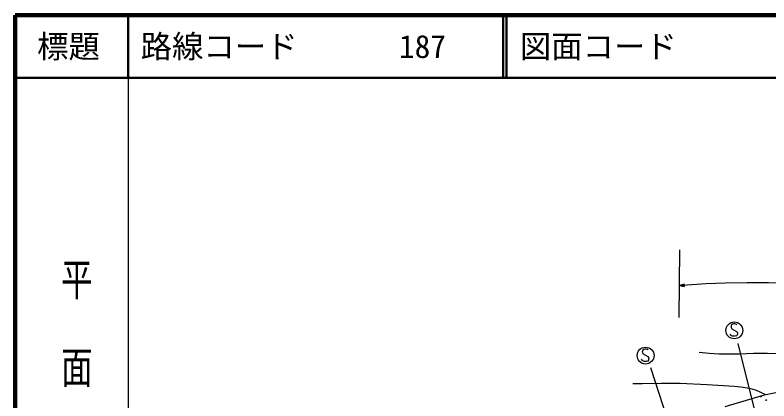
# Model space of a CAD drawing. Units: millimetres, scale not verified. Extents: x 40000 to 680000, y 20000 to 380000.
# Drawn here: x 40000 to 160059, y 318532 to 380000 of the extents above; entities that cross this region are included whole.
import ezdxf
from ezdxf.enums import TextEntityAlignment as Align

# ---------------------------------------------------------------- set-up
doc = ezdxf.new("R2010")
doc.units = ezdxf.units.MM
doc.header["$LTSCALE"] = 1000
for name, color, linetype, lineweight in [('M-BGD', 7, 'Continuous', 25), ('M-TTL', 2, 'Continuous', 140), ('M-TTL-BAND', 7, 'Continuous', 25), ('M-TTL-LINE', 7, 'Continuous', 50)]:
    doc.layers.add(name, color=color, linetype=linetype, lineweight=lineweight)
doc.layers.add('M-TTL-TXT', color=7, linetype='Continuous')
doc.styles.add('@ＭＳ ゴシック', font='')
doc.styles.add('ＭＳ ゴシック', font='')
doc.styles.get('@ＭＳ ゴシック').set_extended_font_data('@MS Gothic')
doc.styles.get('ＭＳ ゴシック').set_extended_font_data('MS Gothic')

# ---------------------------------------------------------------- blocks, each defined once
blk = doc.blocks.new('BUHIN234')
at = {"color": 7, "linetype": 'Continuous', "lineweight": 25}
blk.add_lwpolyline([(-920, 296), (-990, 211), (-1023, 105), (-1030, -39), (-1002, -247), (-931, -414), (-810, -548), (-651, -614), (-497, -600), (-397, -579), (-271, -507), (-210, -404), (111, 383), (220, 480), (380, 556), (542, 565), (676, 536), (809, 459), (898, 260), (940, -48), (938, -184), (896, -320), (810, -441), (669, -555)], dxfattribs=at)
blk.add_circle((0, 0), 1343, dxfattribs=at)

msp = doc.modelspace()

# ---------------------------------------------------------------- linework, layer by layer
at = {"layer": 'M-BGD'}
for p, q in [((145764, 331830), (145886, 342579)), ((155097, 327684), (158006, 315964)), ((141196, 323877), (145088, 311986)), ((159359, 319507), (166700, 321053)), ((153064, 317666), (159359, 319507))]:
    msp.add_line(p, q, dxfattribs=at)
for points in [[(164409, 337317), (159991, 337363), (156572, 337362), (153154, 337300), (150089, 337170), (147018, 336980), (146420, 336939), (145822, 336898)], [(145898, 336902), (146543, 337097), (146560, 336779), (145900, 336903)], [(146411, 336930), (146279, 336923), (146410, 336949), (146412, 336911), (146279, 336923)], [(163027, 325969), (159839, 326085), (157601, 326068), (155355, 325990), (153758, 325963), (152152, 325997), (150558, 326094), (148955, 326236)], [(159473, 319532), (158794, 319892), (158091, 320196), (157378, 320419), (156647, 320585), (155600, 320747), (154538, 320851), (150221, 321097), (145902, 321283), (142923, 321307), (139933, 321272), (139173, 321258), (138403, 321243)]]:
    msp.add_lwpolyline(points, dxfattribs=at)
for points in [[(145822, 336898), (146581, 336752), (146560, 337126)], [(145975, 336907), (146517, 337067), (146531, 336805)], [(146050, 336911), (146490, 337038), (146501, 336832)], [(146127, 336915), (146464, 337008), (146472, 336858)], [(146202, 336919), (146437, 336979), (146442, 336885)]]:
    msp.add_lwpolyline(points, close=True, dxfattribs=at)
for centre in [(158788, 319225), (159624, 318676)]:
    msp.add_circle(centre, 49.8, dxfattribs=at)
msp.add_arc((157403, 318938), 49.8, 198.81064, 13.79195, dxfattribs=at)
at = {"layer": 'M-TTL'}
for p, q in [((40000, 380000), (40000, 20000)), ((680000, 380000), (40000, 380000))]:
    msp.add_line(p, q, dxfattribs=at)
at = {"layer": 'M-TTL-BAND'}
msp.add_line((58000, 370000), (58000, 20000), dxfattribs=at)
at = {"layer": 'M-TTL-LINE'}
for p, q in [((58000, 380000), (58000, 370000)), ((117750, 380000), (117750, 370000)), ((118250, 380000), (118250, 370000)), ((40000, 370000), (680000, 370000))]:
    msp.add_line(p, q, dxfattribs=at)

# ---------------------------------------------------------------- block references
at = {"layer": 'M-BGD', "rotation": 262.17084}
for p in [(154548, 329770), (140419, 325752)]:
    msp.add_blockref('BUHIN234', p, dxfattribs=at)

# ---------------------------------------------------------------- texts
at = {"layer": 'M-TTL-BAND', "style": '@ＭＳ ゴシック', "width": 1.4}
msp.add_text('平  面  図', height=3666, rotation=270, dxfattribs=at).set_placement((49777, 306475), align=Align.MIDDLE_RIGHT)
at = {"layer": 'M-TTL-TXT', "style": 'ＭＳ ゴシック'}
msp.add_text('標題', height=3666, dxfattribs=at).set_placement((48500, 375000), align=Align.MIDDLE_CENTER)
for s, p in [('路線コード', (60000, 375000)), ('図面コード', (120380, 375000)), ('187', (101142, 375000))]:
    msp.add_text(s, height=3666, dxfattribs=at).set_placement(p, align=Align.MIDDLE_LEFT)

doc.saveas('drawing.dxf')
